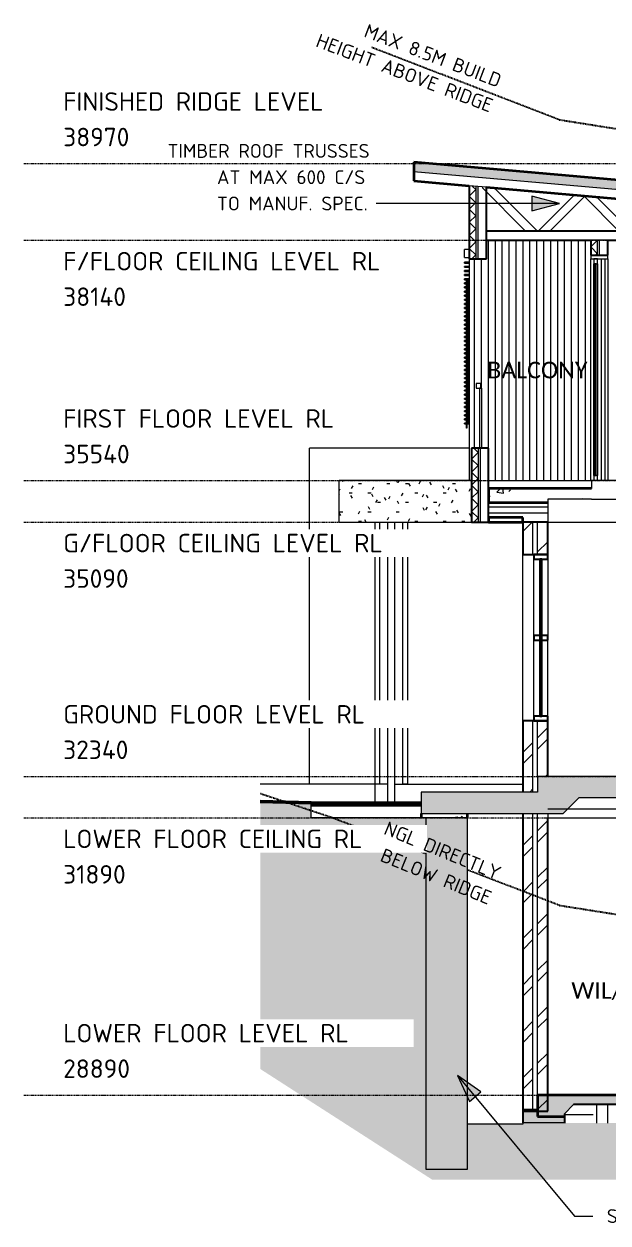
# Model space of a CAD drawing. Header units: millimetres. Extents: x 4189 to 32126, y 27098 to 40481.
# Drawn here: x 4189 to 10512, y 27507 to 40481 of the extents above; entities that cross this region are included whole.
import ezdxf

# ---------------------------------------------------------------- set-up
doc = ezdxf.new("R2010")
doc.units = ezdxf.units.MM
doc.linetypes.add('Centre', pattern=[30, 12, -6, 6, -6])
doc.linetypes.add('Dash 2_5mm', pattern=[5, 2.5, -2.5])
for name, color, linetype, lineweight in [('A-AREA-IDEN', 2, 'Continuous', 9), ('A-CLNG', 13, 'Continuous', 9), ('A-COLS', 52, 'Continuous', 9), ('A-DETL', 90, 'Continuous', 9), ('A-DETL-GENF', 92, 'Continuous', 9), ('A-DETL-MEDM', 33, 'Continuous', 25), ('A-DETL-THIN', 151, 'Continuous', 9), ('A-DETL-WIDE', 214, 'Continuous', 50), ('A-DOOR', 31, 'Continuous', 9), ('A-DOOR-FRAM', 31, 'Continuous', 9), ('A-DOOR-GLAZ', 31, 'Continuous', 18), ('A-FLOR', 192, 'Continuous', 9), ('A-FLOR-LEVL', 51, 'Continuous', 9), ('A-FLOR-PATT', 8, 'Continuous', 35), ('A-GENM', 13, 'Continuous', 9), ('A-GLAZ', 151, 'Continuous', 9), ('A-GLAZ-CURT', 52, 'Continuous', 9), ('A-GLAZ-CWMG', 51, 'Continuous', 9), ('A-ROOF', 132, 'Continuous', 9), ('A-ROOF-MCUT', 132, 'Continuous', 35), ('A-WALL', 113, 'Continuous', 9), ('A-WALL-PATT', 111, 'Continuous', 25), ('C-TOPO', 7, 'Continuous', 9), ('G-ANNO-TEXT', 231, 'Continuous', 9), ('Q-CASE', 31, 'Continuous', 9)]:
    doc.layers.add(name, color=color, linetype=linetype, lineweight=lineweight)
doc.styles.add('Calibri_2', font='calibri.ttf', dxfattribs={"height": 180})
doc.styles.add('ISOCPEUR', font='ISOCPEUR.ttf', dxfattribs={"height": 200})
doc.styles.add('ISOCPEUR_1', font='ISOCPEUR.ttf', dxfattribs={"height": 150})
pattern_1 = [(45, (17970.97, 19353.85), (-251.447, 251.447), []), (45, (17970.97, 19734.85), (-251.447, 251.447), [])]
pattern_2 = [(0, (17970.97, 19353.85), (406.4, 101.6), [33.528, -271.272, 33.528, -271.272, -1625.6]), (0, (17970.97, 19353.85), (406.4, 101.6), [-609.6, 33.528, -576.072, 33.528, -271.272, -711.2]), (0, (17970.97, 19353.85), (406.4, 101.6), [-1524, 33.528, -169.672, 33.528, -474.472]), (120, (18123.37, 19404.65), (-291.1882, 301.1527), [33.528, -271.272, 33.528, -271.272, -1625.6]), (120, (18123.37, 19404.65), (-291.1882, 301.1527), [-609.6, 33.528, -576.072, 33.528, -271.272, -711.2]), (120, (18123.37, 19404.65), (-291.1882, 301.1527), [-1524, 33.528, -169.672, 33.528, -474.472]), (240, (18174.17, 19607.85), (-115.2118, -402.7527), [33.528, -271.272, 33.528, -1896.872]), (240, (18174.17, 19607.85), (-115.2118, -402.7527), [-338.328, -271.272, 33.528, -576.072, -1016]), (240, (18174.17, 19607.85), (-115.2118, -402.7527), [-1219.2, 33.528, -271.272, 33.528, -677.672]), (240, (18174.17, 19607.85), (-115.2118, -402.7527), [-1557.528, -169.672, 33.528, -474.472])]
pattern_3 = [(50, (17970.97, 19353.85), (582.989, -51.005), [60.96, -670.56]), (355, (17971, 19353.85), (-112.777, 611.382), [48.768, -536.448]), (100.451, (18019.56, 19349.6), (470.216, 560.373), [51.808, -569.888]), (46.184, (17971, 19516.4), (867.453, -134.537), [91.44, -1005.84]), (96.636, (18043.3, 19505.2), (759.688, 791.768), [77.712, -854.832]), (351.184, (17971, 19516.4), (759.696, 791.76), [73.152, -804.672]), (21, (18052.25, 19475.77), (485.166, -327.249), [60.96, -670.56]), (326, (18052.25, 19475.77), (197.767, 589.402), [48.768, -536.448]), (71.451, (18092.7, 19448.5), (682.934, 262.148), [51.808, -569.888]), (37.5, (17970.97, 19353.85), (9.883, 270.576), [26.822, -503.123, 26.822, -517.754, -538.48]), (37.5, (17970.97, 19353.85), (9.883, 270.576), [-1074.522, 26.822, -511.658]), (7.5, (17970.97, 19353.85), (213.8225, 320.578), [26.822, -283.667, 26.822, -490.931, -205.232]), (7.5, (17970.97, 19353.85), (213.8225, 320.578), [-828.243, 26.822, -178.41]), (327.5, (17789.72, 19353.85), (433.891, -18.3325), [26.822, -176.378, 26.822, -607.162, -841.248]), (327.5, (17789.72, 19353.85), (433.891, -18.3325), [-837.184, 26.822, -814.426]), (317.5, (17708.44, 19353.85), (474.014, 81.3654), [26.822, -237.338, 26.822, -394.208, -597.408]), (317.5, (17708.44, 19353.85), (474.014, 81.3654), [-685.19, 26.822, -570.586])]
pattern_4 = [(0, (17970.97, 19353.85), (317.5, 317.5), [317.5, -317.5]), (0, (17970.97, 19472.9), (317.5, 317.5), [317.5, -317.5]), (0, (17970.97, 19591.97), (317.5, 317.5), [317.5, -317.5]), (90, (18010.66, 19631.66), (-317.5, 317.5), [317.5, -317.5]), (90, (18129.72, 19631.66), (-317.5, 317.5), [317.5, -317.5]), (90, (18248.8, 19631.66), (-317.5, 317.5), [317.5, -317.5])]
pattern_5 = [(50, (17971, 19353.85), (728.737, -63.756), [76.2, -838.2]), (355, (17971, 19353.85), (-140.972, 764.228), [60.96, -670.56]), (100.451, (18031.7, 19348.54), (587.77, 700.467), [64.76, -712.36]), (46.184, (17971, 19557.05), (1084.316, -168.17), [114.3, -1257.3]), (96.636, (18061.3, 19543), (949.61, 989.71), [97.14, -1068.54]), (351.184, (17971, 19557), (949.62, 989.7), [91.44, -1005.84]), (21, (18072.6, 19506.25), (606.458, -409.06), [76.2, -838.2]), (326, (18072.6, 19506.25), (247.208, 736.753), [60.96, -670.56]), (71.451, (18123.1, 19472.16), (853.668, 327.685), [64.76, -712.36]), (37.5, (17970.97, 19353.85), (12.3547, 338.22), [33.528, -628.904, 33.528, -647.192, -673.1]), (37.5, (17970.97, 19353.85), (12.3547, 338.22), [-1343.152, 33.528, -639.572]), (7.5, (17970.97, 19353.85), (267.279, 400.722), [33.528, -354.584, 33.528, -613.664, -256.54]), (7.5, (17970.97, 19353.85), (267.279, 400.722), [-1035.304, 33.528, -223.012]), (327.5, (17744.4, 19353.85), (542.3633, -22.9153), [33.528, -220.472, 33.528, -1810.512]), (327.5, (17744.4, 19353.85), (542.3633, -22.9153), [-287.528, -758.952, 33.528, -1018.032]), (317.5, (17642.8, 19353.85), (592.517, 101.707), [33.528, -296.672, 33.528, -492.76, -746.76]), (317.5, (17642.8, 19353.85), (592.517, 101.707), [-856.488, 33.528, -713.232])]

# ---------------------------------------------------------------- blocks, each defined once
blk = doc.blocks.new('Stacker Door - 3 Panel - FXX2436-2545093-SECTION C-C')
at = {"layer": 'A-DOOR', "lineweight": 18}
for p, q in [((10324, 37979), (10324, 37939)), ((10509, 37979), (10324, 37979)), ((10324, 37939), (10509, 37939)), ((10509, 37939), (10509, 37979))]:
    blk.add_line(p, q, dxfattribs=at)
at = {"layer": 'A-DOOR'}
for p, q in [((10324, 35540), (10324, 37939)), ((10509, 37939), (10509, 35540)), ((10324, 35540), (10333, 35540))]:
    blk.add_line(p, q, dxfattribs=at)
at = {"layer": 'A-DOOR-FRAM', "lineweight": 18}
for p, q in [((10357, 37940), (10357, 37885)), ((10397, 37940), (10357, 37940)), ((10357, 37885), (10397, 37885)), ((10397, 37885), (10397, 37940)), ((10357, 35595), (10357, 35540)), ((10397, 35595), (10357, 35595)), ((10397, 35540), (10397, 35595))]:
    blk.add_line(p, q, dxfattribs=at)
at = {"layer": 'A-DOOR-FRAM'}
for p, q in [((10357, 35595), (10357, 37885)), ((10397, 37885), (10397, 35595)), ((10437, 37939), (10437, 35540)), ((10477, 37939), (10477, 35540))]:
    blk.add_line(p, q, dxfattribs=at)
at = {"layer": 'A-DOOR-GLAZ'}
for p, q in [((10384, 37885), (10370, 37885)), ((10370, 37885), (10370, 35595)), ((10384, 35595), (10384, 37885)), ((10370, 35595), (10384, 35595))]:
    blk.add_line(p, q, dxfattribs=at)
blk = doc.blocks.new('2 panel 1 mullion_900 - AF1822-2344114-SECTION C-C')
at = {"layer": 'A-GLAZ', "lineweight": 25}
for p, q in [((9709, 34740), (9709, 34690)), ((9859, 34740), (9709, 34740)), ((9709, 34690), (9859, 34690)), ((9772, 34690), (9772, 32990)), ((9797, 34690), (9772, 34690)), ((9797, 32990), (9797, 34690)), ((9859, 34690), (9859, 34740)), ((9709, 33865), (9709, 33815)), ((9859, 33865), (9709, 33865)), ((9859, 33815), (9859, 33865)), ((9709, 33815), (9859, 33815)), ((9709, 32990), (9709, 32940)), ((9859, 32990), (9709, 32990)), ((9772, 32990), (9797, 32990)), ((9859, 32940), (9859, 32990)), ((9709, 32940), (9859, 32940))]:
    blk.add_line(p, q, dxfattribs=at)
at = {"layer": 'A-GLAZ'}
for p, q in [((9709, 33865), (9709, 34690)), ((9859, 34690), (9859, 33865)), ((9709, 32990), (9709, 33815)), ((9859, 32990), (9859, 33815))]:
    blk.add_line(p, q, dxfattribs=at)
blk = doc.blocks.new('System Panel - Glazed-1629629-SECTION C-C')
at = {"layer": 'A-GLAZ-CURT', "lineweight": 18}
for p, q in [((9121, 36540), (9121, 35890)), ((9146, 36540), (9121, 36540)), ((9146, 35890), (9146, 36540)), ((9121, 35890), (9146, 35890))]:
    blk.add_line(p, q, dxfattribs=at)
blk = doc.blocks.new('Rectangular Mullion - 25x25-1570824-SECTION C-C')
at = {"layer": 'A-GLAZ-CWMG', "lineweight": 18}
for p, q in [((9134, 36590), (9084, 36590)), ((9084, 36590), (9084, 36540)), ((9134, 36540), (9134, 36590)), ((9084, 36540), (9134, 36540))]:
    blk.add_line(p, q, dxfattribs=at)
blk = doc.blocks.new('Windows 1 - Windows 1-1602304-SECTION C-C')
at = {"layer": 'Q-CASE'}
for p, q in [((8959, 37953), (8959, 38040)), ((9009, 38040), (8959, 38040)), ((8959, 37953), (9009, 37953)), ((8959, 37893), (8959, 37903)), ((9009, 37903), (8959, 37903)), ((8959, 37893), (9009, 37893)), ((8959, 37848), (8959, 37858)), ((9009, 37858), (8959, 37858)), ((8959, 37848), (9009, 37848)), ((8959, 37803), (8959, 37813)), ((9009, 37813), (8959, 37813)), ((8959, 37803), (9009, 37803)), ((8959, 37759), (8959, 37769)), ((9009, 37769), (8959, 37769)), ((8959, 37759), (9009, 37759)), ((8959, 37714), (8959, 37724)), ((9009, 37724), (8959, 37724)), ((8959, 37714), (9009, 37714)), ((8959, 37670), (8959, 37680)), ((9009, 37680), (8959, 37680)), ((8959, 37670), (9009, 37670)), ((8959, 37625), (8959, 37635)), ((9009, 37635), (8959, 37635)), ((8959, 37625), (9009, 37625)), ((8982, 37724), (8978, 37724)), ((8978, 37708), (8978, 37714)), ((8978, 37680), (8978, 37708)), ((8982, 37708), (8978, 37708)), ((8978, 37635), (8978, 37670)), ((8978, 37590), (8978, 37625)), ((8982, 37714), (8982, 37708)), ((8982, 37708), (8982, 37680)), ((8982, 37670), (8982, 37635)), ((8982, 37625), (8982, 37590)), ((8989, 37680), (8989, 37709)), ((8993, 37709), (8989, 37709)), ((8989, 37635), (8989, 37670)), ((8989, 37590), (8989, 37625)), ((8993, 37709), (8993, 37680)), ((8993, 37670), (8993, 37635)), ((8993, 37625), (8993, 37590)), ((8959, 37580), (8959, 37590)), ((9009, 37590), (8959, 37590)), ((8959, 37580), (9009, 37580)), ((8959, 37536), (8959, 37546)), ((9009, 37546), (8959, 37546)), ((8959, 37536), (9009, 37536)), ((8959, 37491), (8959, 37501)), ((9009, 37501), (8959, 37501)), ((8978, 37546), (8978, 37580)), ((8978, 37501), (8978, 37536)), ((8982, 37580), (8982, 37546)), ((8982, 37536), (8982, 37501)), ((8989, 37546), (8989, 37580)), ((8989, 37501), (8989, 37536)), ((8993, 37580), (8993, 37546)), ((8993, 37536), (8993, 37501)), ((8959, 37491), (9009, 37491)), ((8959, 37446), (8959, 37456)), ((9009, 37456), (8959, 37456)), ((8959, 37446), (9009, 37446)), ((8959, 37402), (8959, 37412)), ((9009, 37412), (8959, 37412)), ((8959, 37402), (9009, 37402)), ((8959, 37357), (8959, 37367)), ((9009, 37367), (8959, 37367)), ((8978, 37456), (8978, 37491)), ((8978, 37412), (8978, 37446)), ((8978, 37367), (8978, 37402)), ((8982, 37491), (8982, 37456)), ((8982, 37446), (8982, 37412)), ((8982, 37402), (8982, 37367)), ((8989, 37456), (8989, 37491)), ((8989, 37412), (8989, 37446)), ((8989, 37367), (8989, 37402)), ((8993, 37491), (8993, 37456)), ((8993, 37446), (8993, 37412)), ((8993, 37402), (8993, 37367)), ((8959, 37357), (9009, 37357)), ((8959, 37313), (8959, 37323)), ((9009, 37323), (8959, 37323)), ((8959, 37313), (9009, 37313)), ((8959, 37268), (8959, 37278)), ((9009, 37278), (8959, 37278)), ((8959, 37268), (9009, 37268)), ((8978, 37323), (8978, 37357)), ((8978, 37278), (8978, 37313)), ((8978, 37233), (8978, 37268)), ((8982, 37357), (8982, 37323)), ((8982, 37313), (8982, 37278)), ((8982, 37268), (8982, 37233)), ((8989, 37323), (8989, 37357)), ((8989, 37278), (8989, 37313)), ((8989, 37233), (8989, 37268)), ((8993, 37357), (8993, 37323)), ((8993, 37313), (8993, 37278)), ((8993, 37268), (8993, 37233)), ((8959, 37223), (8959, 37233)), ((9009, 37233), (8959, 37233)), ((8959, 37223), (9009, 37223)), ((8959, 37179), (8959, 37189)), ((9009, 37189), (8959, 37189)), ((8959, 37179), (9009, 37179)), ((8959, 37134), (8959, 37144)), ((9009, 37144), (8959, 37144)), ((8959, 37134), (9009, 37134)), ((8978, 37189), (8978, 37223)), ((8978, 37144), (8978, 37179)), ((8978, 37100), (8978, 37134)), ((8982, 37223), (8982, 37189)), ((8982, 37179), (8982, 37144)), ((8982, 37134), (8982, 37100)), ((8989, 37189), (8989, 37223)), ((8989, 37144), (8989, 37179)), ((8989, 37100), (8989, 37134)), ((8993, 37223), (8993, 37189)), ((8993, 37179), (8993, 37144)), ((8993, 37134), (8993, 37100)), ((8959, 37090), (8959, 37100)), ((9009, 37100), (8959, 37100)), ((8959, 37090), (9009, 37090)), ((8959, 37045), (8959, 37055)), ((9009, 37055), (8959, 37055)), ((8959, 37045), (9009, 37045)), ((8959, 37000), (8959, 37010)), ((9009, 37010), (8959, 37010)), ((8959, 37000), (9009, 37000)), ((8978, 37055), (8978, 37090)), ((8978, 37010), (8978, 37045)), ((8978, 36966), (8978, 37000)), ((8982, 37090), (8982, 37055)), ((8982, 37045), (8982, 37010)), ((8982, 37000), (8982, 36966)), ((8989, 37055), (8989, 37090)), ((8989, 37010), (8989, 37045)), ((8989, 36966), (8989, 37000)), ((8993, 37090), (8993, 37055)), ((8993, 37045), (8993, 37010)), ((8993, 37000), (8993, 36966)), ((8959, 36956), (8959, 36966)), ((9009, 36966), (8959, 36966)), ((8959, 36956), (9009, 36956)), ((8959, 36911), (8959, 36921)), ((9009, 36921), (8959, 36921)), ((8959, 36911), (9009, 36911)), ((8959, 36866), (8959, 36876)), ((9009, 36876), (8959, 36876)), ((8959, 36866), (9009, 36866)), ((8978, 36921), (8978, 36956)), ((8978, 36876), (8978, 36911)), ((8978, 36832), (8978, 36866)), ((8982, 36956), (8982, 36921)), ((8982, 36911), (8982, 36876)), ((8982, 36866), (8982, 36832)), ((8989, 36921), (8989, 36956)), ((8989, 36876), (8989, 36911)), ((8989, 36832), (8989, 36866)), ((8993, 36956), (8993, 36921)), ((8993, 36911), (8993, 36876)), ((8993, 36866), (8993, 36832)), ((8959, 36822), (8959, 36832)), ((9009, 36832), (8959, 36832)), ((8959, 36822), (9009, 36822)), ((8959, 36777), (8959, 36787)), ((9009, 36787), (8959, 36787)), ((8959, 36777), (9009, 36777)), ((8959, 36733), (8959, 36743)), ((9009, 36743), (8959, 36743)), ((8959, 36733), (9009, 36733)), ((8978, 36787), (8978, 36822)), ((8978, 36743), (8978, 36777)), ((8978, 36698), (8978, 36733)), ((8982, 36822), (8982, 36787)), ((8982, 36777), (8982, 36743)), ((8982, 36733), (8982, 36698)), ((8989, 36787), (8989, 36822)), ((8989, 36743), (8989, 36777)), ((8989, 36698), (8989, 36733)), ((8993, 36822), (8993, 36787)), ((8993, 36777), (8993, 36743)), ((8993, 36733), (8993, 36698)), ((8959, 36688), (8959, 36698)), ((9009, 36698), (8959, 36698)), ((8959, 36688), (9009, 36688)), ((8959, 36643), (8959, 36653)), ((9009, 36653), (8959, 36653)), ((8959, 36643), (9009, 36643)), ((8959, 36599), (8959, 36609)), ((9009, 36609), (8959, 36609)), ((8959, 36599), (9009, 36599)), ((8978, 36653), (8978, 36688)), ((8978, 36609), (8978, 36643)), ((8978, 36564), (8978, 36599)), ((8982, 36688), (8982, 36653)), ((8982, 36643), (8982, 36609)), ((8982, 36599), (8982, 36564)), ((8989, 36653), (8989, 36688)), ((8989, 36609), (8989, 36643)), ((8989, 36564), (8989, 36599)), ((8993, 36688), (8993, 36653)), ((8993, 36643), (8993, 36609)), ((8993, 36599), (8993, 36564)), ((8959, 36554), (8959, 36564)), ((9009, 36564), (8959, 36564)), ((8959, 36554), (9009, 36554)), ((8959, 36510), (8959, 36520)), ((9009, 36520), (8959, 36520)), ((8959, 36510), (9009, 36510)), ((8959, 36465), (8959, 36475)), ((9009, 36475), (8959, 36475)), ((8959, 36465), (9009, 36465)), ((8978, 36520), (8978, 36554)), ((8978, 36475), (8978, 36510)), ((8978, 36430), (8978, 36465)), ((8982, 36554), (8982, 36520)), ((8982, 36510), (8982, 36475)), ((8982, 36465), (8982, 36430)), ((8989, 36520), (8989, 36554)), ((8989, 36475), (8989, 36510)), ((8989, 36430), (8989, 36465)), ((8993, 36554), (8993, 36520)), ((8993, 36510), (8993, 36475)), ((8993, 36465), (8993, 36430)), ((8959, 36420), (8959, 36430)), ((9009, 36430), (8959, 36430)), ((8959, 36420), (9009, 36420)), ((8959, 36376), (8959, 36386)), ((9009, 36386), (8959, 36386)), ((8959, 36376), (9009, 36376)), ((8959, 36331), (8959, 36341)), ((9009, 36341), (8959, 36341)), ((8959, 36331), (9009, 36331)), ((8978, 36386), (8978, 36420)), ((8978, 36341), (8978, 36376)), ((8978, 36296), (8978, 36331)), ((8982, 36420), (8982, 36386)), ((8982, 36376), (8982, 36341)), ((8982, 36331), (8982, 36296)), ((8989, 36386), (8989, 36420)), ((8989, 36341), (8989, 36376)), ((8989, 36296), (8989, 36331)), ((8993, 36420), (8993, 36386)), ((8993, 36376), (8993, 36341)), ((8993, 36331), (8993, 36296)), ((8959, 36286), (8959, 36296)), ((9009, 36296), (8959, 36296)), ((8959, 36286), (9009, 36286)), ((8959, 36242), (8959, 36252)), ((9009, 36252), (8959, 36252)), ((8959, 36242), (9009, 36242)), ((8959, 36197), (8959, 36207)), ((9009, 36207), (8959, 36207)), ((8959, 36197), (9009, 36197)), ((8978, 36252), (8978, 36286)), ((8978, 36207), (8978, 36242)), ((8978, 36173), (8978, 36197)), ((8982, 36286), (8982, 36252)), ((8982, 36242), (8982, 36207)), ((8982, 36197), (8982, 36173)), ((8989, 36252), (8989, 36286)), ((8989, 36207), (8989, 36242)), ((8989, 36165), (8989, 36197)), ((8993, 36286), (8993, 36252)), ((8993, 36242), (8993, 36207)), ((8993, 36197), (8993, 36165)), ((8959, 36153), (8959, 36163)), ((9009, 36163), (8959, 36163)), ((8959, 36153), (9009, 36153)), ((8978, 36163), (8978, 36173)), ((8982, 36173), (8978, 36173)), ((8978, 36109), (8978, 36153)), ((8982, 36109), (8978, 36109)), ((8982, 36173), (8982, 36163)), ((8982, 36153), (8982, 36109)), ((8993, 36165), (8989, 36165))]:
    blk.add_line(p, q, dxfattribs=at)
blk = doc.blocks.new('Downpipe - 450 Eave-1907690-SECTION C-C')
at = {"layer": 'A-GENM'}
for p, q in [((8124, 35090), (8124, 32039)), ((8204, 32039), (8204, 35090))]:
    blk.add_line(p, q, dxfattribs=at)

msp = doc.modelspace()

# ---------------------------------------------------------------- hatches: boundary and pattern name
at = {"layer": 'A-DETL-GENF'}
h = msp.add_hatch(dxfattribs=at)
h.set_pattern_fill('FP_14', style=0, pattern_type=2)
h.set_pattern_definition([(355, (4004.96, 42774.26), (-8.7156, -99.6195), [80, -290]), (85, (4075.94, 42667.67), (-368.592, 32.248), [100, 0, 0, 0]), (175, (4075.94, 42667.67), (-8.7156, -99.6195), [80, -290]), (85, (3996.24, 42674.64), (-368.592, 32.248), [100, 0, 0, 0]), (46.34, (3996.243, 42674.644), (1227.798386, 1297.925928), [128.062, -4610.249]), (123.66, (4075.938, 42667.671), (-983.7628975, 1491.412469), [128.062, -4610.249])])
h.paths.add_polyline_path([(18424.3, 37999.4), (18433.5, 38104), (8418.6, 38980.2), (8409.5, 38875.5), (18077.3, 38029.7)])
h = msp.add_hatch(dxfattribs=at)
h.set_pattern_fill('FP_15', style=0, pattern_type=2)
h.set_pattern_definition(pattern_5)
h.paths.add_polyline_path([(16566.5, 35254), (16819.5, 35254), (16819.5, 35540), (10333.5, 35540), (10333.5, 35340), (16339.5, 35340), (16425.5, 35254)])
h = msp.add_hatch(dxfattribs=at)
h.set_pattern_fill('FP_15', style=0, pattern_type=2)
h.set_pattern_definition(pattern_5)
h.paths.add_polyline_path([(9012.7, 31938), (10027.5, 31938), (10199.5, 32110), (28139.5, 32110), (28139.5, 32340), (19609.5, 32340), (19609.5, 32310), (17829.5, 32310), (17829.5, 32340), (16049.5, 32340), (16049.5, 32310), (13769.5, 32310), (13769.5, 32340), (9749.5, 32340), (9749.5, 32168), (8489.5, 32168), (8489.5, 31938)])
h = msp.add_hatch(dxfattribs=at)
h.set_pattern_fill('FP_13', color=8, style=0, pattern_type=2)
h.set_pattern_definition(pattern_4)
h.paths.add_polyline_path([(29435.9, 27532.6), (29753.8, 27532.6), (30918.8, 27614.1), (30918.8, 28590), (9589.5, 28590), (9589.5, 28576), (8989.5, 28576), (8989.5, 28090), (8539.5, 28090), (8539.5, 31890), (7299.5, 31890), (7299.5, 32054), (6746.6, 32069.1), (6746.6, 29173.8), (8608.7, 27976), (13980.9, 27976), (14780.8, 27532.6), (17427, 27532.6), (17699.5, 27570.9), (23139.5, 27760.9), (26930.2, 28026), (29251.2, 27532.6), (29408, 27532.6)])
msp.add_hatch(color=31, dxfattribs=at).paths.add_polyline_path([(8539.5, 28090), (8989.5, 28090), (8989.5, 31890), (8539.5, 31890), (8539.5, 28326.1)])
h = msp.add_hatch(dxfattribs=at)
h.set_pattern_fill('FP_3', style=0, pattern_type=2)
h.set_pattern_definition(pattern_3)
h.paths.add_polyline_path([(27849.5, 28590), (28299.5, 28590), (28299.5, 28804), (28139.5, 28804), (28139.5, 28890), (9749.5, 28890), (9749.5, 28730), (9589.5, 28730), (9590.6, 28590), (10039.5, 28590), (10039.5, 28689), (10139.5, 28789), (12114.5, 28789), (12174.5, 28729), (12474.5, 28729), (12534.5, 28789), (14074.5, 28789), (14134.5, 28729), (14434.5, 28729), (14494.5, 28789), (15894.5, 28789), (15954.5, 28729), (16254.5, 28729), (16314.5, 28789), (18003.4, 28789), (18063.4, 28729), (18964.5, 28729), (19024.5, 28789), (23879.5, 28789), (23939.5, 28729), (24389.5, 28729), (24449.5, 28789), (27749.5, 28789), (27849.5, 28689), (27849.5, 28592.4)])
h = msp.add_hatch(dxfattribs=at)
h.set_pattern_fill('FP_13', color=8, style=0, pattern_type=2)
h.set_pattern_definition(pattern_4)
h.paths.add_polyline_path([(27849.5, 28589), (27849.5, 28689), (27749.5, 28789), (24449.5, 28789), (24389.5, 28729), (23939.5, 28729), (23879.5, 28789), (19024.5, 28789), (18964.5, 28729), (18063.4, 28729), (18003.4, 28789), (16314.5, 28789), (16254.5, 28729), (15954.5, 28729), (15894.5, 28789), (14494.5, 28789), (14434.5, 28729), (14134.5, 28729), (14074.5, 28789), (12534.5, 28789), (12474.5, 28729), (12174.5, 28729), (12114.5, 28789), (10139.5, 28789), (10039.5, 28689), (10039.5, 28589), (27141.9, 28589)])
at = {"layer": 'A-FLOR-PATT', "lineweight": 9}
h = msp.add_hatch(dxfattribs=at)
h.set_pattern_fill('FP_3', color=256, style=0, pattern_type=2)
h.set_pattern_definition(pattern_3)
h.paths.add_polyline_path([(9859.5, 35304), (9859.5, 35340), (10333.5, 35340), (10333.5, 35454), (9219.5, 35454), (9219.5, 35304), (9768.1, 35304)])
h = msp.add_hatch(dxfattribs=at)
h.set_pattern_fill('FP_3', color=256, style=0, pattern_type=2)
h.set_pattern_definition(pattern_3)
h.paths.add_polyline_path([(8489.5, 31890), (8989.5, 31890), (8989.5, 31938), (8489.5, 31938), (8489.5, 31896.6)])
at = {"layer": 'A-WALL-PATT', "lineweight": 9}
h = msp.add_hatch(dxfattribs=at)
h.set_pattern_fill('FP_9', color=256, angle=-135, style=0, pattern_type=2)
h.set_pattern_definition([(315, (9009.46, 38335.06), (70.71, 70.71), []), (45, (9009.46, 38335.06), (-70.71, 70.71), [])])
h.paths.add_polyline_path([(9084.5, 37940), (9084.5, 38723.5), (9009.5, 38730.1), (9009.5, 37940)])
h = msp.add_hatch(dxfattribs=at)
h.set_pattern_fill('FP_8', color=256, style=0, pattern_type=2)
h.set_pattern_definition([(90, (10416.96, 35540), (-75, 5e-15), [])])
h.paths.add_polyline_path([(9219.5, 35540), (10324.5, 35540), (10324.5, 38140), (9194.5, 38140), (9194.5, 37940), (9009.5, 37940), (9009.5, 35540), (9034.5, 35540), (9034.5, 35890), (9121.5, 35890), (9121.5, 36540), (9084, 36540), (9084, 36590), (9134, 36590), (9134, 36540), (9146.5, 36540), (9146.5, 35890), (9219.5, 35890)])
h = msp.add_hatch(dxfattribs=at)
h.set_pattern_fill('FP_7', color=256, angle=-135, style=0, pattern_type=2)
h.set_pattern_definition([(315, (10324.46, 37077.53), (70.711, 70.711), []), (45, (10324.46, 37077.53), (-70.711, 70.711), [])])
h.paths.add_polyline_path([(10399.5, 38140), (10324.5, 38140), (10324.5, 37980), (10399.5, 37980)])
h = msp.add_hatch(dxfattribs=at)
h.set_pattern_fill('FP_5', color=256, angle=-135, style=0, pattern_type=2)
h.set_pattern_definition([(315, (9034.46, 35490), (70.71, 70.71), []), (45, (9034.46, 35490), (-70.71, 70.71), [])])
h.paths.add_polyline_path([(9034.5, 35090), (9109.5, 35090), (9109.5, 35890), (9034.5, 35890), (9034.5, 35467.1)])
h = msp.add_hatch(dxfattribs=at)
h.set_pattern_fill('FP_4', color=256, style=0, pattern_type=2)
h.set_pattern_definition(pattern_2)
h.paths.add_polyline_path([(7690.8, 35090), (7787.2, 35090), (7787.2, 35540), (7602.2, 35540), (7602.2, 35090)])
h = msp.add_hatch(dxfattribs=at)
h.set_pattern_fill('FP_4', color=256, style=0, pattern_type=2)
h.set_pattern_definition(pattern_2)
h.paths.add_polyline_path([(8257.4, 35090), (9034.5, 35090), (9034.5, 35540), (7787.2, 35540), (7787.2, 35090), (8162.9, 35090)])
h = msp.add_hatch(dxfattribs=at)
h.set_pattern_fill('FP_1', color=256, style=0, pattern_type=2)
h.set_pattern_definition(pattern_1)
h.paths.add_polyline_path([(9683.8, 32168), (9699.5, 32168), (9699.5, 32940), (9589.5, 32940), (9589.5, 32168)])
h.paths.add_polyline_path([(9699.5, 34740), (9699.5, 35090), (9589.5, 35090), (9589.5, 34740)])
h = msp.add_hatch(dxfattribs=at)
h.set_pattern_fill('FP_1', color=256, style=0, pattern_type=2)
h.set_pattern_definition(pattern_1)
h.paths.add_polyline_path([(9768.1, 32340), (9859.5, 32340), (9859.5, 32940), (9749.5, 32940), (9749.5, 32340)])
h.paths.add_polyline_path([(9749.5, 34740), (9859.5, 34740), (9859.5, 35090), (9749.5, 35090)])
h = msp.add_hatch(dxfattribs=at)
h.set_pattern_fill('FP_1', color=256, style=0, pattern_type=2)
h.set_pattern_definition(pattern_1)
h.paths.add_polyline_path([(9699.5, 28718), (9699.5, 31938), (9589.5, 31938), (9589.5, 28718)])
h = msp.add_hatch(dxfattribs=at)
h.set_pattern_fill('FP_1', color=256, style=0, pattern_type=2)
h.set_pattern_definition(pattern_1)
h.paths.add_polyline_path([(9768.1, 28718), (9859.5, 28718), (9859.5, 31938), (9749.5, 31938), (9749.5, 28718)])
at = {"layer": 'G-ANNO-TEXT'}
for points in [[(9987.2, 38538.3), (9687.2, 38618.7), (9687.2, 38457.9)], [(8880.7, 29104.7), (9010.9, 28822.8), (9134.5, 28925.7)]]:
    msp.add_hatch(color=7, dxfattribs=at).paths.add_polyline_path(points)

# ---------------------------------------------------------------- linework, layer by layer
at = {"layer": 'A-CLNG', "lineweight": 25}
for p, q in [((16729.5, 38240), (9194.5, 38240)), ((9194.5, 38140), (10324.5, 38140)), ((10509.5, 38140), (16729.5, 38140))]:
    msp.add_line(p, q, dxfattribs=at)
at = {"layer": 'A-CLNG'}
msp.add_line((9219.5, 35190), (9859.5, 35190), dxfattribs=at)
at = {"layer": 'A-COLS'}
for p, q in [((7989.5, 32254), (7989.5, 35090)), ((8039.5, 35090), (8039.5, 32254)), ((8289.5, 32254), (8289.5, 35090)), ((8339.5, 35090), (8339.5, 32254)), ((8039.5, 32254), (7989.5, 32254)), ((8339.5, 32254), (8289.5, 32254))]:
    msp.add_line(p, q, dxfattribs=at)
at = {"layer": 'A-DETL', "linetype": 'Dash 2_5mm', "lineweight": 25}
for p, q in [((9982.7, 39445.1), (7950.8, 40227.7)), ((9982.7, 39445.1), (10891.4, 39301.2)), ((7529.5, 31890), (6746.6, 32152.6)), ((8539.5, 31501), (7529.5, 31890)), ((9982.7, 30945.1), (8989.5, 31327.7)), ((9982.7, 30945.1), (10891.4, 30801.2))]:
    msp.add_line(p, q, dxfattribs=at)
at = {"layer": 'A-DETL'}
for p, q in [((10333.5, 35340), (9859.5, 35340)), ((9859.5, 35340), (9859.5, 35090)), ((9859.5, 35090), (12969.5, 35090)), ((7299.5, 31890), (7299.5, 32054)), ((9749.5, 32168), (8489.5, 32168)), ((8489.5, 32168), (8489.5, 31938)), ((10027.5, 31938), (10199.5, 32110)), ((8489.5, 31938), (10027.5, 31938)), ((9859.5, 31990), (12269.5, 31990)), ((9859.5, 31938), (9859.5, 31890)), ((8539.5, 31890), (7299.5, 31890)), ((9859.5, 31890), (12269.5, 31890)), ((10139.5, 28789), (10039.5, 28689)), ((9589.5, 28576), (8989.5, 28576)), ((10039.5, 28590), (9589.5, 28590)), ((9589.5, 28590), (9589.5, 28576))]:
    msp.add_line(p, q, dxfattribs=at)
at = {"layer": 'A-DETL-MEDM'}
for p, q in [((28139.5, 28890), (9749.5, 28890)), ((9749.5, 28890), (9749.5, 28730)), ((9749.5, 28730), (9589.5, 28730)), ((9589.5, 28730), (9589.5, 28590)), ((10039.5, 28689), (10039.5, 28589)), ((12114.5, 28789), (10139.5, 28789))]:
    msp.add_line(p, q, dxfattribs=at)
at = {"layer": 'A-DETL-THIN'}
for p, q in [((9149.5, 38710.4), (9623.8, 38236.1)), ((9751, 38236.1), (9282.2, 38704.9)), ((9751, 38236.1), (10144.4, 38629.5)), ((10255.8, 38613.6), (9878.3, 38236.1)), ((10255.8, 38613.6), (10633.3, 38236.1)), ((10760.6, 38236.1), (10395.3, 38601.4)), ((16819.5, 35540), (10333.5, 35540)), ((10333.5, 35540), (10333.5, 35454)), ((10333.5, 35340), (16339.5, 35340)), ((13769.5, 32340), (9749.5, 32340)), ((9749.5, 32340), (9749.5, 32168)), ((10199.5, 32110), (28139.5, 32110)), ((8539.5, 31890), (8539.5, 28090)), ((8989.5, 31890), (8539.5, 31890)), ((8989.5, 28090), (8989.5, 31890)), ((8539.5, 28090), (8989.5, 28090))]:
    msp.add_line(p, q, dxfattribs=at)
at = {"layer": 'A-DETL-WIDE'}
msp.add_line((7299.5, 32054), (6746.6, 32069.1), dxfattribs=at)
at = {"layer": 'A-FLOR', "lineweight": 35}
for p, q in [((10333.5, 35454), (9219.5, 35454)), ((9219.5, 35454), (9219.5, 35304)), ((9219.5, 35304), (9859.5, 35304)), ((8489.5, 31938), (8489.5, 31890)), ((8989.5, 31890), (8989.5, 31938)), ((28139.5, 28890), (9749.5, 28890)), ((9749.5, 28890), (9749.5, 28660)), ((9749.5, 28660), (10039.5, 28660))]:
    msp.add_line(p, q, dxfattribs=at)
at = {"layer": 'A-FLOR'}
for p, q in [((9859.5, 35254), (9219.5, 35254)), ((8124.6, 32254), (6746.6, 32254)), ((7989.5, 32039), (7989.5, 32254)), ((8204.5, 32254), (9589.5, 32254)), ((7299.5, 32054), (7989.5, 32054)), ((8124.5, 32039), (7989.5, 32039)), ((8489.5, 32039), (8204.5, 32039))]:
    msp.add_line(p, q, dxfattribs=at)
at = {"layer": 'A-FLOR-LEVL', "linetype": 'Centre'}
for p, q in [((4188.9, 38970), (32125.7, 38970)), ((4188.9, 38140), (32125.7, 38140)), ((4188.9, 35540), (32125.7, 35540)), ((4188.9, 35090), (32125.7, 35090)), ((4188.9, 32340), (32125.7, 32340)), ((4188.9, 31890), (32125.7, 31890)), ((4188.9, 28890), (32125.7, 28890))]:
    msp.add_line(p, q, dxfattribs=at)
at = {"layer": 'A-ROOF', "lineweight": 35}
for p, q in [((18594.5, 38093.3), (8409.5, 38984.4)), ((8409.5, 38984.4), (8409.5, 38782.6)), ((8409.5, 38782.6), (9009.5, 38730.1)), ((9194.5, 38713.9), (16729.5, 38054.7))]:
    msp.add_line(p, q, dxfattribs=at)
at = {"layer": 'A-ROOF'}
for p, q in [((8409.5, 38983.4), (18594.5, 38092.3)), ((8409.5, 38883), (18594.5, 37991.9))]:
    msp.add_line(p, q, dxfattribs=at)
at = {"layer": 'A-ROOF-MCUT'}
for p, q in [((9589.5, 35140), (9219.5, 35140)), ((9219.5, 35140), (9219.5, 35090)), ((9219.5, 35090), (9589.5, 35090)), ((9589.5, 35090), (9589.5, 35140))]:
    msp.add_line(p, q, dxfattribs=at)
at = {"layer": 'A-WALL', "lineweight": 25}
for p, q in [((9009.5, 38730.1), (9009.5, 37940)), ((9194.5, 37940), (9194.5, 38713.9)), ((10324.5, 38140), (10324.5, 37980)), ((10509.5, 37980), (10509.5, 38140)), ((9009.5, 37940), (9194.5, 37940)), ((10324.5, 37980), (10509.5, 37980)), ((9034.5, 35890), (9034.5, 35090)), ((9219.5, 35890), (9034.5, 35890)), ((9219.5, 35140), (9219.5, 35890)), ((9034.5, 35090), (9219.5, 35090)), ((9859.5, 35090), (9589.5, 35090)), ((9589.5, 35090), (9589.5, 34740)), ((9859.5, 34740), (9859.5, 35090)), ((9589.5, 34740), (9859.5, 34740)), ((9859.5, 32940), (9589.5, 32940)), ((9589.5, 32940), (9589.5, 32168)), ((9859.5, 32340), (9859.5, 32940)), ((9589.5, 31938), (9589.5, 28718)), ((9859.5, 28718), (9859.5, 31890)), ((9589.5, 28718), (9859.5, 28718))]:
    msp.add_line(p, q, dxfattribs=at)
at = {"layer": 'A-WALL'}
for p, q in [((9194.5, 38713.9), (9009.5, 38730.1)), ((9084.5, 37940), (9084.5, 38723.5)), ((9104.5, 37940), (9104.5, 38721.8)), ((10509.5, 38140), (10324.5, 38140)), ((10399.5, 37980), (10399.5, 38140)), ((10419.5, 37980), (10419.5, 38140)), ((9009.5, 37940), (9009.5, 35540)), ((10324.5, 37978.7), (10324.5, 37980)), ((10509.5, 37980), (10509.5, 37978.7)), ((9009.5, 35890), (7279.5, 35890)), ((7279.5, 32254), (7279.5, 35890)), ((9109.5, 35090), (9109.5, 35890)), ((9129.5, 35090), (9129.5, 35890)), ((7602.2, 35090), (7602.2, 35540)), ((9034.5, 35540), (7602.2, 35540)), ((9219.5, 35540), (10324.5, 35540)), ((7602.2, 35090), (9034.5, 35090)), ((9699.5, 34740), (9699.5, 35090)), ((9749.5, 34740), (9749.5, 35090)), ((9589.5, 32940), (9589.5, 34740)), ((9699.5, 32168), (9699.5, 32940)), ((9749.5, 32340), (9749.5, 32940)), ((7509.5, 32040), (7989.5, 32040)), ((9699.5, 28718), (9699.5, 31938)), ((9749.5, 28890), (9749.5, 31938))]:
    msp.add_line(p, q, dxfattribs=at)
at = {"layer": 'C-TOPO', "lineweight": 70}
msp.add_line((8489.5, 32038.8), (7299.5, 32038.8), dxfattribs=at)
at = {"layer": 'C-TOPO'}
msp.add_line((7299.5, 32038.8), (8489.5, 32038.8), dxfattribs=at)
at = {"layer": 'G-ANNO-TEXT', "color": 7}
for p, q in [((9987.2, 38538.3), (8002.9, 38538.3)), ((9987.2, 38538.3), (9687.2, 38618.7)), ((9687.2, 38618.7), (9687.2, 38457.9)), ((9687.2, 38457.9), (9987.2, 38538.3)), ((8880.7, 29104.7), (9010.9, 28822.8)), ((9134.5, 28925.7), (8880.7, 29104.7)), ((8880.7, 29104.7), (10149.3, 27582.1)), ((9010.9, 28822.8), (9134.5, 28925.7)), ((10149.3, 27582.1), (10348.3, 27582.1))]:
    msp.add_line(p, q, dxfattribs=at)

# ---------------------------------------------------------------- block references
at = {"layer": 'A-DOOR'}
msp.add_blockref('Stacker Door - 3 Panel - FXX2436-2545093-SECTION C-C', (0, 0), dxfattribs=at)
at = {"layer": 'A-GENM'}
msp.add_blockref('Downpipe - 450 Eave-1907690-SECTION C-C', (0, 0), dxfattribs=at)
at = {"layer": 'A-GLAZ'}
msp.add_blockref('2 panel 1 mullion_900 - AF1822-2344114-SECTION C-C', (0, 0), dxfattribs=at)
at = {"layer": 'A-GLAZ-CURT'}
msp.add_blockref('System Panel - Glazed-1629629-SECTION C-C', (0, 0), dxfattribs=at)
at = {"layer": 'A-GLAZ-CWMG'}
msp.add_blockref('Rectangular Mullion - 25x25-1570824-SECTION C-C', (0, 0), dxfattribs=at)
at = {"layer": 'Q-CASE'}
msp.add_blockref('Windows 1 - Windows 1-1602304-SECTION C-C', (0, 0), dxfattribs=at)

# ---------------------------------------------------------------- texts
at = {"layer": 'A-AREA-IDEN', "char_height": 180, "attachment_point": 1, "style": 'Calibri_2'}
for s, insert, width in [('BALCONY', (9203.8, 36826.4), 1330.801), ('WIL/STORAGE', (10114.1, 30113), 1996.202)]:
    msp.add_mtext(s, dxfattribs=dict(at, insert=insert, width=width))
at = {"layer": 'A-FLOR-LEVL', "char_height": 200, "attachment_point": 1, "style": 'ISOCPEUR', "bg_fill": 3, "box_fill_scale": 1.25, "bg_fill_color": 9, "bg_fill_true_color": 13158600, "bg_fill_transparency": 0}
for s, insert, width in [('38970', (4613.7, 39357.4), 881.856), ('38140', (4613.7, 37629.8), 849.789), ('FIRST FLOOR LEVEL RL', (4613.7, 36311.4), 3567.509), ('35540', (4613.7, 35927.4), 905.907), ('35090', (4613.7, 34579.8), 881.856), ('32340', (4613.7, 32727.4), 905.907), ('31890', (4613.7, 31379.8), 825.738), ('28890', (4613.7, 29277.4), 881.856)]:
    msp.add_mtext(s, dxfattribs=dict(at, insert=insert, width=width))
at = {"layer": 'G-ANNO-TEXT', "color": 7, "char_height": 150, "attachment_point": 1, "style": 'ISOCPEUR_1'}
for s, insert, width in [('TIMBER ROOF TRUSSES', (5742.9, 39182.2), 2557.383), ('AT MAX 600 C/S', (6278.7, 38897.7), 1908.016), ('TO MANUF. SPEC.', (6278.7, 38613.3), 1908.016), ('SHORING PILES TO ENG. ', (10498.3, 27657.1), 2733.754)]:
    msp.add_mtext(s, dxfattribs=dict(at, insert=insert, width=width))

# ---------------------------------------------------------------- next in the draw order: texts
at = {"layer": 'A-FLOR-LEVL', "char_height": 200, "attachment_point": 1, "style": 'ISOCPEUR', "bg_fill": 3, "box_fill_scale": 1.25, "bg_fill_color": 9, "bg_fill_true_color": 13158600, "bg_fill_transparency": 0}
for s, insert, width in [('FINISHED RIDGE LEVEL', (4613.7, 39741.4), 3383.121), ('F/FLOOR CEILING LEVEL RL', (4613.7, 38013.8), 4144.724), ('G/FLOOR CEILING LEVEL RL', (4613.7, 34963.8), 4168.775), ('GROUND FLOOR LEVEL RL', (4613.7, 33111.4), 3920.252), ('LOWER FLOOR CEILING RL', (4613.7, 31763.8), 3888.184), ('LOWER FLOOR LEVEL RL', (4613.7, 29661.4), 3743.881)]:
    msp.add_mtext(s, dxfattribs=dict(at, insert=insert, width=width))

# ---------------------------------------------------------------- next in the draw order: texts
at = {"layer": 'G-ANNO-TEXT', "color": 7, "char_height": 150, "attachment_point": 1, "style": 'ISOCPEUR_1'}
for s, insert, width, rotation in [('MAX 8.5M BUILD ', (7911.4, 40486.2), 1795.78, 339.19704), ('HEIGHT ABOVE RIDGE', (7389.9, 40380.1), 2340.927, 339.19704), ('NGL DIRECTLY ', (8129.7, 31857.6), 1563.291, 337.85691), ('BELOW RIDGE', (8089.9, 31566.8), 1475.105, 337.85691)]:
    msp.add_mtext(s, dxfattribs=dict(at, insert=insert, width=width, rotation=rotation))

doc.saveas('drawing.dxf')
